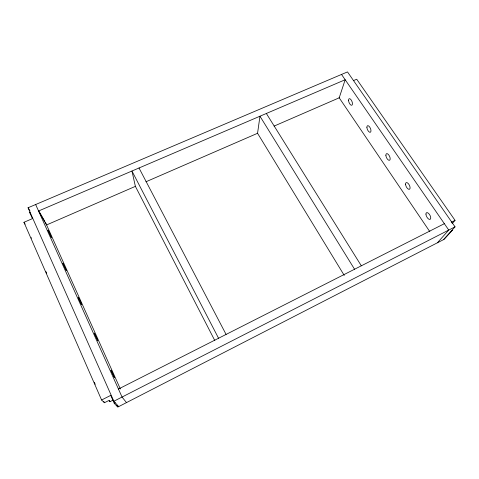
<?xml version="1.0" encoding="UTF-8"?>
<svg xmlns="http://www.w3.org/2000/svg" width="479" height="479" viewBox="0 0 479 479"><rect width="100%" height="100%" fill="white"/><g stroke="black" fill="none" stroke-linecap="round" stroke-linejoin="round"><path stroke-width="0.72" d="M452.128 223.645L455.05 220.346L356.711 79.227L353.406 80.646M437.369 242.805L448.757 230.07L341.527 74.443M443.386 239.71L455.044 226.854L347.491 71.91L28.069 207.754L113.84 401.246L118.738 406.593M30.345 213.46L29.584 212.209L32.434 218.634L23.95 222.286L101.602 400.013L110.727 395.373L114.242 403.306L115.253 402.791M451.691 230.549L452.463 230.154L444.141 239.326L117.762 407.09L114.242 403.306M101.602 400.013L104.41 402.749L108.751 400.534L109.901 401.725L113.092 400.097M113.84 401.246L455.044 226.854M118.457 389.044L444.356 223.675M451.272 222.268L455.05 220.346M135.665 186.241L46.577 224.944L38.56 210.999L345.173 79.736L339.204 97.818L274.096 126.103M145.945 181.775L257.654 133.246M126.492 402.605L122.049 397.049L35.656 204.533M339.078 97.632L429.837 231.686M23.95 222.286L25.159 224.142M266.354 113.481L361.322 265.809M354.562 269.24L259.959 116.217L257.564 133.288L344.245 275.401M28.069 207.754L30.009 210.958M39.254 211.736L44.798 221.394L44.313 220.322M139.018 167.991L226.088 334.432M218.556 338.252L131.959 171.015L135.383 186.361L214.826 340.605M45.457 222.46L120.367 388.984M116.912 405.18L117.481 406.455M109.296 400.36L109.901 401.725M103.811 401.378L104.41 402.749M45.99 271.647L46.613 273.18M31.207 237.566L31.374 238.225M95.225 384.266A4.299 0.317 65.4 0 1 94.291 382.236M114.517 377.703L111.056 370.243L114.517 377.703M97.77 340.443L94.291 333.168L97.77 340.443M81.699 304.68L78.257 297.471L81.699 304.68M66.264 270.324L62.851 263.181L66.264 270.324M51.421 237.297L48.044 230.219L51.421 237.297M385.888 155.358A3.604 1.671 64.9 0 0 389.241 160.309A3.604 1.671 64.9 0 0 388.966 155.232A3.604 1.671 64.9 0 0 385.888 155.358M366.908 127.528A3.551 1.611 66.6 0 0 370.147 132.3A3.551 1.611 66.6 0 0 369.758 127.151A3.551 1.611 66.6 0 0 366.908 127.528M348.574 100.644A3.503 1.551 68 0 0 351.706 105.26A3.503 1.551 68 0 0 351.221 100.033A3.503 1.551 68 0 0 348.574 100.644M405.551 184.199A3.676 1.73 63.1 0 0 409.03 189.325A3.676 1.73 63.1 0 0 408.874 184.337A3.676 1.73 63.1 0 0 405.551 184.199M425.945 214.101A3.766 1.784 61.2 0 0 429.549 219.418A3.766 1.784 61.2 0 0 429.519 214.526A3.766 1.784 61.2 0 0 425.945 214.101"/></g></svg>
